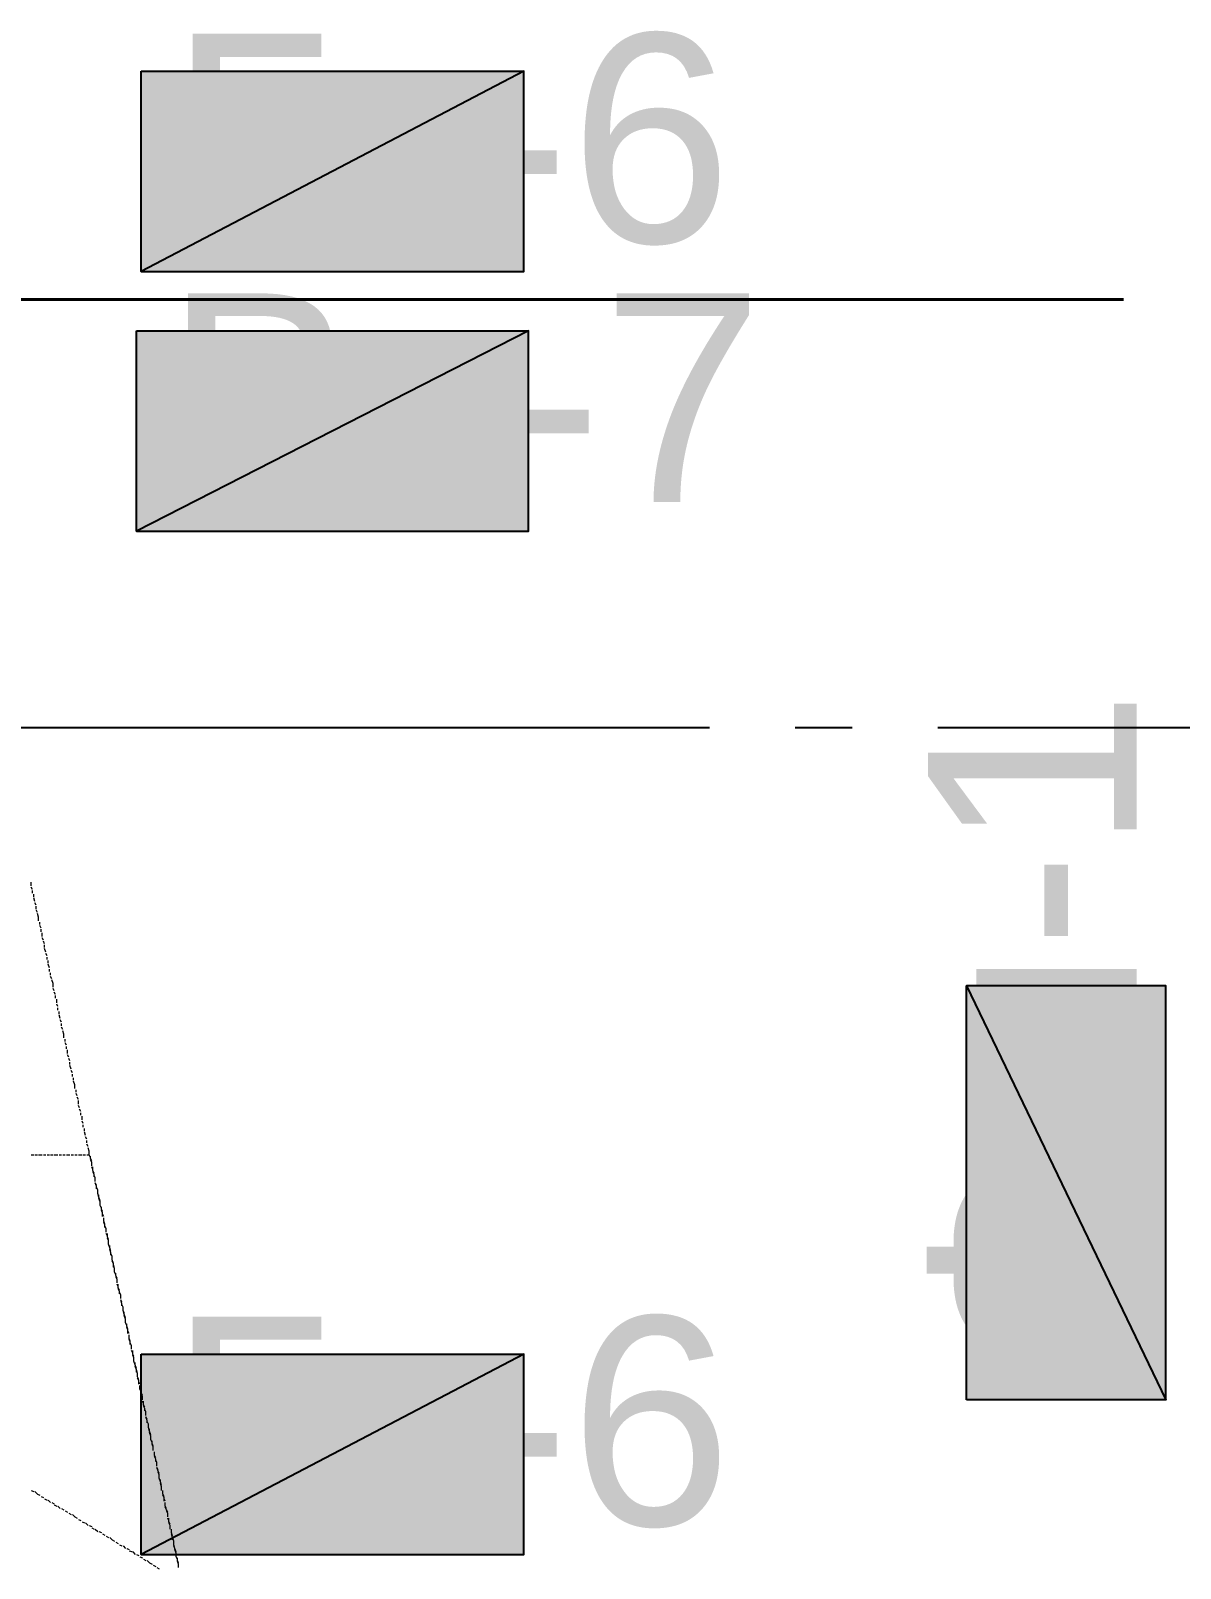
# Model space of a CAD drawing. Extents: x 8 to 21351, y 0 to 420.
# Drawn here: x 15882.17 to 15902.33, y 354.23 to 381.2 of the extents above; entities that cross this region are included whole.
import ezdxf

# ---------------------------------------------------------------- set-up
doc = ezdxf.new("R2010")
doc.units = 0
doc.styles.add('TEYPDFCAD_TEXT', font='arial.ttf')

msp = doc.modelspace()

# ---------------------------------------------------------------- hatches: boundary and pattern name
at = {"true_color": 0xffffff}
h = msp.add_hatch(color=0, dxfattribs=at)
h.paths.add_polyline_path([(15884.11, 380.492), (15890.819, 380.492), (15884.11, 376.978)])
h.paths.add_polyline_path([(15890.819, 380.492), (15884.11, 376.978), (15890.819, 376.978)])
h = msp.add_hatch(color=0, dxfattribs=at)
h.paths.add_polyline_path([(15884.025, 375.941), (15890.904, 375.941), (15884.025, 372.428)])
h.paths.add_polyline_path([(15890.904, 375.941), (15884.025, 372.428), (15890.904, 372.428)])
h = msp.add_hatch(color=0, dxfattribs=at)
h.paths.add_polyline_path([(15898.588, 357.187), (15898.588, 364.448), (15902.08, 357.187)])
h.paths.add_polyline_path([(15898.588, 364.448), (15902.08, 357.187), (15902.08, 364.448)])
h = msp.add_hatch(color=0, dxfattribs=at)
h.paths.add_polyline_path([(15884.11, 357.992), (15890.819, 357.992), (15884.11, 354.478)])
h.paths.add_polyline_path([(15890.819, 357.992), (15884.11, 354.478), (15890.819, 354.478)])

# ---------------------------------------------------------------- linework, layer by layer
at = {"color": 0, "lineweight": 0, "true_color": 0xffffff}
for p, q in [((15884.11, 376.978), (15890.819, 376.978)), ((15884.025, 372.428), (15890.904, 372.428)), ((15902.08, 357.187), (15902.08, 364.448)), ((15884.11, 354.478), (15890.819, 354.478))]:
    msp.add_line(p, q, dxfattribs=at)
at = {"color": 7, "lineweight": 40}
msp.add_line((15901.339, 376.491), (15873.823, 376.491), dxfattribs=at)
at = {"color": 7, "lineweight": 25}
for p, q in [((15894.079, 368.977), (15874.077, 368.977)), ((15896.577, 368.977), (15895.582, 368.977)), ((15918.082, 368.977), (15898.08, 368.977))]:
    msp.add_line(p, q, dxfattribs=at)
at = {"color": 7, "lineweight": 5}
for p, q in [((15882.183, 366.204), (15882.183, 366.268)), ((15882.205, 366.141), (15882.183, 366.183)), ((15882.205, 366.077), (15882.205, 366.12)), ((15882.226, 366.014), (15882.226, 366.056)), ((15882.247, 365.929), (15882.226, 365.993)), ((15882.268, 365.866), (15882.247, 365.908)), ((15882.268, 365.802), (15882.268, 365.845)), ((15882.289, 365.739), (15882.268, 365.781)), ((15882.31, 365.654), (15882.289, 365.718)), ((15882.31, 365.591), (15882.31, 365.654)), ((15882.332, 365.527), (15882.332, 365.569)), ((15882.353, 365.464), (15882.332, 365.506)), ((15882.353, 365.4), (15882.353, 365.442)), ((15882.374, 365.315), (15882.374, 365.379)), ((15882.395, 365.252), (15882.374, 365.294)), ((15882.416, 365.188), (15882.395, 365.231)), ((15882.416, 365.125), (15882.416, 365.167)), ((15882.437, 365.04), (15882.416, 365.104)), ((15882.459, 364.977), (15882.437, 365.019)), ((15882.459, 364.913), (15882.459, 364.956)), ((15882.48, 364.85), (15882.48, 364.892)), ((15882.501, 364.765), (15882.48, 364.829)), ((15882.501, 364.702), (15882.501, 364.744)), ((15882.522, 364.638), (15882.522, 364.68)), ((15882.543, 364.575), (15882.522, 364.617)), ((15882.564, 364.49), (15882.543, 364.553)), ((15882.564, 364.426), (15882.564, 364.49)), ((15882.586, 364.363), (15882.564, 364.405)), ((15882.607, 364.299), (15882.586, 364.342)), ((15882.607, 364.236), (15882.607, 364.278)), ((15882.628, 364.151), (15882.628, 364.215)), ((15882.649, 364.088), (15882.628, 364.13)), ((15882.649, 364.024), (15882.649, 364.067)), ((15882.67, 363.961), (15882.67, 364.003)), ((15882.691, 363.876), (15882.67, 363.94)), ((15882.713, 363.813), (15882.691, 363.855)), ((15882.713, 363.749), (15882.713, 363.791)), ((15882.734, 363.686), (15882.713, 363.728)), ((15882.755, 363.601), (15882.734, 363.664)), ((15882.755, 363.538), (15882.755, 363.601)), ((15882.776, 363.474), (15882.776, 363.516)), ((15882.797, 363.41), (15882.776, 363.453)), ((15882.797, 363.347), (15882.797, 363.389)), ((15882.818, 363.262), (15882.818, 363.326)), ((15882.84, 363.199), (15882.818, 363.241)), ((15882.861, 363.135), (15882.84, 363.178)), ((15882.861, 363.072), (15882.861, 363.114)), ((15882.882, 362.987), (15882.861, 363.051)), ((15882.903, 362.924), (15882.882, 362.966)), ((15882.903, 362.86), (15882.903, 362.902)), ((15882.924, 362.797), (15882.924, 362.839)), ((15882.945, 362.712), (15882.924, 362.776)), ((15882.945, 362.649), (15882.945, 362.712)), ((15882.967, 362.585), (15882.967, 362.627)), ((15882.988, 362.521), (15882.967, 362.564)), ((15883.009, 362.458), (15882.988, 362.5)), ((15883.009, 362.373), (15883.009, 362.437)), ((15883.03, 362.31), (15883.009, 362.352)), ((15883.051, 362.246), (15883.03, 362.289)), ((15883.051, 362.183), (15883.051, 362.225)), ((15883.072, 362.098), (15883.072, 362.162)), ((15883.094, 362.035), (15883.072, 362.077)), ((15883.094, 361.971), (15883.094, 362.014)), ((15883.115, 361.908), (15883.115, 361.95)), ((15883.136, 361.823), (15883.115, 361.887)), ((15883.157, 361.76), (15883.136, 361.802)), ((15883.157, 361.696), (15883.157, 361.738)), ((15883.178, 361.632), (15883.157, 361.675)), ((15882.183, 361.484), (15882.226, 361.484)), ((15882.247, 361.484), (15882.289, 361.484)), ((15882.31, 361.484), (15882.374, 361.484)), ((15882.395, 361.484), (15882.437, 361.484)), ((15882.459, 361.484), (15882.501, 361.484)), ((15882.522, 361.484), (15882.564, 361.484)), ((15882.586, 361.484), (15882.649, 361.484)), ((15882.67, 361.484), (15882.713, 361.484)), ((15882.734, 361.484), (15882.776, 361.484)), ((15882.797, 361.484), (15882.861, 361.484)), ((15882.882, 361.484), (15882.924, 361.484)), ((15882.945, 361.484), (15882.988, 361.484)), ((15883.009, 361.484), (15883.072, 361.484)), ((15883.094, 361.484), (15883.136, 361.484)), ((15883.157, 361.484), (15883.199, 361.484)), ((15883.199, 361.548), (15883.178, 361.611)), ((15883.199, 361.484), (15883.199, 361.548)), ((15883.221, 361.442), (15883.199, 361.484)), ((15883.221, 361.421), (15883.221, 361.463)), ((15883.242, 361.378), (15883.221, 361.421)), ((15883.242, 361.357), (15883.221, 361.4)), ((15883.242, 361.294), (15883.242, 361.357)), ((15883.242, 361.294), (15883.242, 361.336)), ((15883.263, 361.23), (15883.242, 361.273)), ((15883.263, 361.209), (15883.263, 361.273)), ((15883.284, 361.167), (15883.263, 361.209)), ((15883.284, 361.146), (15883.263, 361.188)), ((15883.284, 361.103), (15883.284, 361.146)), ((15883.305, 361.082), (15883.284, 361.125)), ((15883.305, 361.019), (15883.305, 361.082)), ((15883.305, 361.019), (15883.305, 361.061)), ((15883.326, 360.934), (15883.305, 360.997)), ((15883.326, 360.955), (15883.305, 360.997)), ((15883.326, 360.892), (15883.326, 360.934)), ((15883.348, 360.87), (15883.326, 360.913)), ((15883.348, 360.828), (15883.348, 360.87)), ((15883.348, 360.807), (15883.348, 360.849)), ((15883.369, 360.743), (15883.348, 360.807)), ((15883.369, 360.743), (15883.369, 360.786)), ((15883.39, 360.68), (15883.369, 360.743)), ((15883.39, 360.659), (15883.369, 360.722)), ((15883.39, 360.595), (15883.39, 360.659)), ((15883.39, 360.616), (15883.39, 360.659)), ((15883.411, 360.553), (15883.39, 360.595)), ((15883.411, 360.532), (15883.411, 360.574)), ((15883.432, 360.49), (15883.411, 360.532)), ((15883.432, 360.468), (15883.411, 360.511)), ((15883.432, 360.405), (15883.432, 360.468)), ((15883.453, 360.405), (15883.432, 360.447)), ((15883.453, 360.32), (15883.453, 360.384)), ((15883.453, 360.341), (15883.453, 360.384)), ((15883.475, 360.278), (15883.453, 360.32)), ((15883.475, 360.257), (15883.453, 360.299)), ((15883.475, 360.214), (15883.475, 360.257)), ((15883.496, 360.193), (15883.475, 360.235)), ((15883.496, 360.13), (15883.496, 360.193)), ((15883.496, 360.13), (15883.496, 360.172)), ((15883.517, 360.066), (15883.496, 360.108)), ((15883.517, 360.045), (15883.517, 360.108)), ((15883.538, 360.003), (15883.517, 360.045)), ((15883.538, 359.981), (15883.517, 360.024)), ((15883.538, 359.939), (15883.538, 359.981)), ((15883.538, 359.918), (15883.538, 359.96)), ((15883.559, 359.854), (15883.538, 359.918)), ((15883.559, 359.854), (15883.559, 359.897)), ((15883.58, 359.791), (15883.559, 359.854)), ((15883.58, 359.77), (15883.559, 359.833)), ((15883.58, 359.728), (15883.58, 359.77)), ((15883.602, 359.706), (15883.58, 359.749)), ((15883.602, 359.664), (15883.602, 359.706)), ((15883.602, 359.643), (15883.602, 359.685)), ((15883.623, 359.579), (15883.602, 359.643)), ((15883.623, 359.579), (15883.602, 359.622)), ((15883.623, 359.516), (15883.623, 359.579)), ((15883.644, 359.495), (15883.623, 359.558)), ((15883.644, 359.431), (15883.644, 359.495)), ((15883.644, 359.452), (15883.644, 359.495)), ((15883.665, 359.389), (15883.644, 359.431)), ((15883.665, 359.368), (15883.665, 359.41)), ((15883.686, 359.325), (15883.665, 359.368)), ((15883.686, 359.304), (15883.665, 359.346)), ((15883.686, 359.241), (15883.686, 359.304)), ((15883.686, 359.241), (15883.686, 359.283)), ((15883.707, 359.177), (15883.686, 359.219)), ((15883.707, 359.156), (15883.707, 359.219)), ((15883.729, 359.114), (15883.707, 359.156)), ((15883.729, 359.092), (15883.707, 359.135)), ((15883.729, 359.05), (15883.729, 359.092)), ((15883.75, 359.029), (15883.729, 359.071)), ((15883.75, 358.966), (15883.75, 359.029)), ((15883.75, 358.966), (15883.75, 359.008)), ((15883.771, 358.881), (15883.75, 358.944)), ((15883.771, 358.902), (15883.75, 358.944)), ((15883.771, 358.839), (15883.771, 358.881)), ((15883.792, 358.817), (15883.771, 358.86)), ((15883.792, 358.775), (15883.792, 358.817)), ((15883.792, 358.754), (15883.792, 358.796)), ((15883.813, 358.69), (15883.792, 358.754)), ((15883.813, 358.69), (15883.813, 358.733)), ((15883.834, 358.627), (15883.813, 358.69)), ((15883.834, 358.606), (15883.813, 358.669)), ((15883.834, 358.542), (15883.834, 358.606)), ((15883.834, 358.563), (15883.834, 358.606)), ((15883.856, 358.5), (15883.834, 358.542)), ((15883.856, 358.479), (15883.856, 358.521)), ((15883.877, 358.436), (15883.856, 358.479)), ((15883.877, 358.415), (15883.856, 358.457)), ((15883.877, 358.352), (15883.877, 358.415)), ((15883.898, 358.352), (15883.877, 358.394)), ((15883.898, 358.267), (15883.898, 358.33)), ((15883.898, 358.288), (15883.898, 358.33)), ((15883.919, 358.225), (15883.898, 358.267)), ((15883.919, 358.204), (15883.898, 358.246)), ((15883.919, 358.161), (15883.919, 358.204)), ((15883.94, 358.14), (15883.919, 358.182)), ((15883.94, 358.077), (15883.94, 358.14)), ((15883.94, 358.077), (15883.94, 358.119)), ((15883.961, 358.013), (15883.94, 358.055)), ((15883.961, 357.992), (15883.961, 358.055)), ((15883.983, 357.949), (15883.961, 357.992)), ((15883.983, 357.928), (15883.961, 357.971)), ((15883.983, 357.886), (15883.983, 357.928)), ((15883.983, 357.865), (15883.983, 357.907)), ((15884.004, 357.801), (15883.983, 357.865)), ((15884.004, 357.801), (15884.004, 357.844)), ((15884.025, 357.738), (15884.004, 357.801)), ((15884.025, 357.717), (15884.004, 357.78)), ((15884.046, 357.653), (15884.025, 357.717)), ((15884.025, 357.674), (15884.025, 357.717)), ((15884.046, 357.611), (15884.046, 357.653)), ((15884.046, 357.59), (15884.046, 357.632)), ((15884.067, 357.547), (15884.046, 357.59)), ((15884.067, 357.526), (15884.046, 357.568)), ((15884.067, 357.463), (15884.067, 357.526)), ((15884.088, 357.463), (15884.067, 357.505)), ((15884.088, 357.378), (15884.088, 357.442)), ((15884.088, 357.399), (15884.088, 357.442)), ((15884.11, 357.336), (15884.088, 357.378)), ((15884.11, 357.315), (15884.11, 357.357)), ((15884.131, 357.272), (15884.11, 357.315)), ((15884.131, 357.251), (15884.11, 357.293)), ((15884.131, 357.187), (15884.131, 357.251)), ((15884.131, 357.187), (15884.131, 357.23)), ((15884.152, 357.124), (15884.131, 357.166)), ((15884.152, 357.103), (15884.152, 357.166)), ((15884.173, 357.06), (15884.152, 357.103)), ((15884.173, 357.039), (15884.152, 357.082)), ((15884.173, 356.997), (15884.173, 357.039)), ((15884.194, 356.976), (15884.173, 357.018)), ((15884.194, 356.912), (15884.194, 356.976)), ((15884.194, 356.912), (15884.194, 356.955)), ((15884.215, 356.828), (15884.194, 356.891)), ((15884.215, 356.849), (15884.194, 356.891)), ((15884.215, 356.785), (15884.215, 356.828)), ((15884.237, 356.764), (15884.215, 356.807)), ((15884.237, 356.722), (15884.237, 356.764)), ((15884.237, 356.701), (15884.237, 356.743)), ((15884.258, 356.637), (15884.237, 356.701)), ((15884.258, 356.637), (15884.258, 356.68)), ((15884.279, 356.574), (15884.258, 356.637)), ((15884.279, 356.553), (15884.258, 356.616)), ((15884.279, 356.489), (15884.279, 356.553)), ((15884.279, 356.51), (15884.279, 356.553)), ((15884.3, 356.447), (15884.279, 356.489)), ((15884.3, 356.425), (15884.3, 356.468)), ((15884.321, 356.383), (15884.3, 356.425)), ((15884.321, 356.362), (15884.3, 356.404)), ((15884.321, 356.298), (15884.321, 356.362)), ((15884.321, 356.298), (15884.321, 356.341)), ((15884.342, 356.214), (15884.342, 356.277)), ((15884.342, 356.235), (15884.342, 356.277)), ((15884.364, 356.171), (15884.342, 356.214)), ((15884.364, 356.15), (15884.342, 356.193)), ((15884.364, 356.108), (15884.364, 356.15)), ((15884.385, 356.087), (15884.364, 356.129)), ((15884.385, 356.023), (15884.385, 356.087)), ((15884.385, 356.023), (15884.385, 356.066)), ((15884.406, 355.939), (15884.385, 356.002)), ((15884.406, 355.96), (15884.385, 356.002)), ((15884.427, 355.896), (15884.406, 355.939)), ((15884.427, 355.875), (15884.406, 355.918)), ((15884.427, 355.833), (15884.427, 355.875)), ((15884.427, 355.812), (15884.427, 355.854)), ((15884.448, 355.748), (15884.427, 355.812)), ((15884.448, 355.748), (15884.448, 355.791)), ((15884.469, 355.685), (15884.448, 355.748)), ((15884.469, 355.663), (15884.448, 355.727)), ((15882.183, 355.6), (15882.226, 355.579)), ((15882.247, 355.579), (15882.289, 355.536)), ((15882.289, 355.536), (15882.332, 355.515)), ((15882.353, 355.494), (15882.395, 355.473)), ((15882.416, 355.452), (15882.459, 355.431)), ((15884.469, 355.6), (15884.469, 355.663)), ((15884.469, 355.621), (15884.469, 355.663)), ((15884.491, 355.558), (15884.491, 355.6)), ((15884.491, 355.536), (15884.491, 355.579)), ((15884.512, 355.494), (15884.491, 355.536)), ((15884.512, 355.473), (15884.491, 355.515)), ((15884.512, 355.409), (15884.512, 355.473)), ((15884.533, 355.409), (15884.512, 355.452)), ((15882.48, 355.431), (15882.522, 355.388)), ((15882.543, 355.388), (15882.586, 355.367)), ((15882.586, 355.346), (15882.628, 355.325)), ((15882.649, 355.325), (15882.691, 355.282)), ((15882.713, 355.282), (15882.755, 355.261)), ((15882.776, 355.24), (15882.818, 355.219)), ((15882.84, 355.198), (15882.882, 355.177)), ((15882.903, 355.177), (15882.945, 355.134)), ((15884.533, 355.325), (15884.533, 355.388)), ((15884.533, 355.346), (15884.533, 355.388)), ((15884.554, 355.282), (15884.533, 355.325)), ((15884.554, 355.261), (15884.533, 355.304)), ((15884.575, 355.219), (15884.554, 355.261)), ((15884.575, 355.198), (15884.554, 355.24)), ((15884.575, 355.134), (15884.575, 355.198)), ((15884.575, 355.134), (15884.575, 355.177)), ((15882.945, 355.134), (15882.988, 355.113)), ((15883.009, 355.092), (15883.051, 355.071)), ((15883.072, 355.05), (15883.115, 355.029)), ((15883.136, 355.029), (15883.178, 354.986)), ((15883.199, 354.986), (15883.242, 354.965)), ((15883.242, 354.944), (15883.284, 354.923)), ((15883.305, 354.923), (15883.348, 354.88)), ((15884.596, 355.071), (15884.575, 355.113)), ((15884.596, 355.05), (15884.596, 355.113)), ((15884.618, 355.007), (15884.596, 355.05)), ((15884.618, 354.986), (15884.596, 355.029)), ((15884.618, 354.944), (15884.618, 354.986)), ((15884.618, 354.923), (15884.618, 354.965)), ((15884.639, 354.859), (15884.639, 354.923)), ((15884.639, 354.859), (15884.639, 354.901)), ((15883.369, 354.88), (15883.411, 354.859)), ((15883.432, 354.838), (15883.475, 354.817)), ((15883.496, 354.796), (15883.538, 354.774)), ((15883.559, 354.774), (15883.602, 354.732)), ((15883.602, 354.732), (15883.644, 354.711)), ((15883.665, 354.69), (15883.707, 354.669)), ((15883.729, 354.647), (15883.771, 354.626)), ((15884.66, 354.796), (15884.639, 354.859)), ((15884.66, 354.774), (15884.639, 354.838)), ((15884.681, 354.711), (15884.66, 354.774)), ((15884.66, 354.732), (15884.66, 354.774)), ((15884.681, 354.669), (15884.681, 354.711)), ((15884.681, 354.647), (15884.681, 354.69)), ((15884.702, 354.584), (15884.681, 354.647)), ((15883.792, 354.626), (15883.834, 354.584)), ((15883.856, 354.584), (15883.898, 354.563)), ((15883.898, 354.542), (15883.961, 354.521)), ((15883.961, 354.521), (15884.004, 354.478)), ((15884.025, 354.478), (15884.067, 354.457)), ((15884.088, 354.436), (15884.131, 354.415)), ((15884.152, 354.394), (15884.194, 354.372)), ((15884.215, 354.372), (15884.258, 354.33)), ((15884.702, 354.584), (15884.681, 354.626)), ((15884.723, 354.521), (15884.702, 354.584)), ((15884.723, 354.499), (15884.702, 354.563)), ((15884.723, 354.436), (15884.723, 354.499)), ((15884.723, 354.457), (15884.723, 354.499)), ((15884.745, 354.394), (15884.723, 354.436)), ((15884.745, 354.372), (15884.745, 354.415)), ((15884.766, 354.33), (15884.745, 354.372)), ((15884.258, 354.33), (15884.3, 354.309)), ((15884.321, 354.288), (15884.364, 354.267)), ((15884.385, 354.245), (15884.427, 354.224)), ((15884.766, 354.309), (15884.745, 354.351)), ((15884.766, 354.245), (15884.766, 354.309)), ((15884.766, 354.245), (15884.766, 354.288))]:
    msp.add_line(p, q, dxfattribs=at)
at = {"color": 0, "true_color": 0xffffff}
for points in [[(15884.11, 380.492), (15890.819, 380.492), (15884.11, 376.978)], [(15890.819, 380.492), (15884.11, 376.978), (15890.819, 376.978)], [(15884.025, 375.941), (15890.904, 375.941), (15884.025, 372.428)], [(15890.904, 375.941), (15884.025, 372.428), (15890.904, 372.428)], [(15898.588, 357.187), (15898.588, 364.448), (15902.08, 357.187)], [(15898.588, 364.448), (15902.08, 357.187), (15902.08, 364.448)], [(15884.11, 357.992), (15890.819, 357.992), (15884.11, 354.478)], [(15890.819, 357.992), (15884.11, 354.478), (15890.819, 354.478)]]:
    msp.add_lwpolyline(points, close=True, dxfattribs=at)

# ---------------------------------------------------------------- texts
at = {"color": 7, "style": 'TEYPDFCAD_TEXT'}
for s, p in [('Гс-6', (15884.596, 377.486)), ('Вс-7', (15884.512, 372.935)), ('Гс-6', (15884.596, 354.986))]:
    msp.add_text(s, height=3.6618, dxfattribs=at).set_placement(p)
msp.add_text('Фм-1', height=3.6618, rotation=90, dxfattribs=at).set_placement((15901.572, 357.695))

doc.saveas('drawing.dxf')
